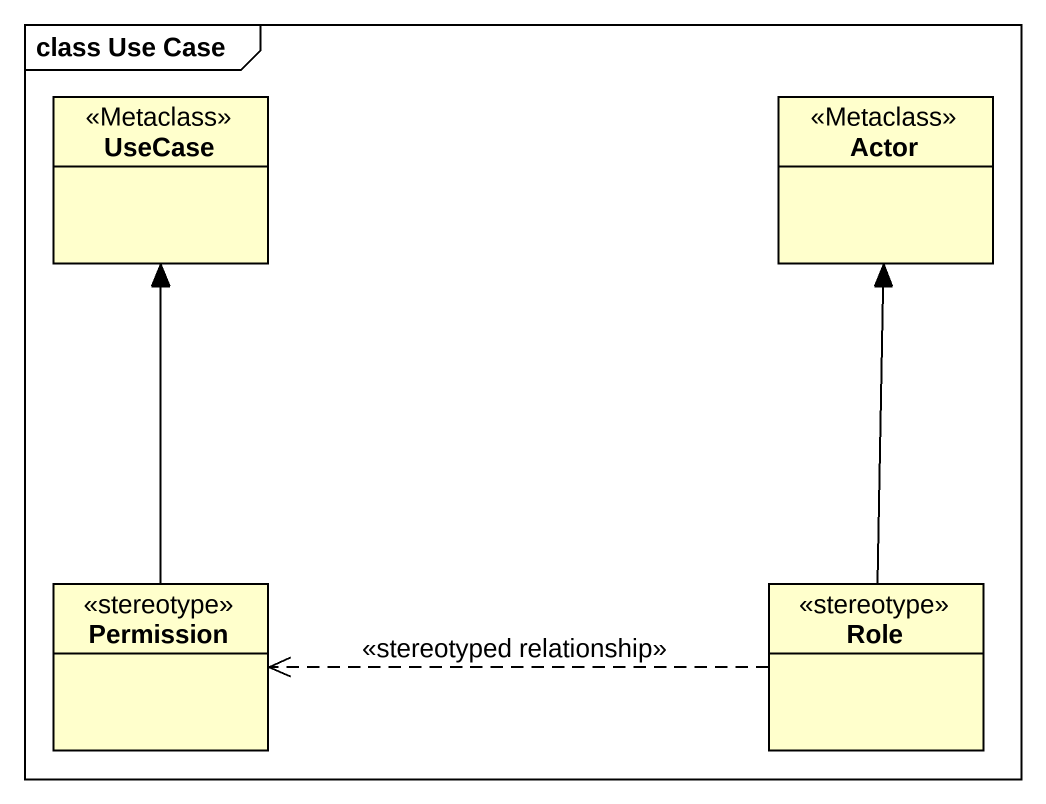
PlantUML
@startuml
mainframe class Use Case
hide circle
hide empty members
class "UseCase" as UseCase_ <<Metaclass>>
class "Actor" as Actor_ <<Metaclass>>
class Permission <<stereotype>>
class Role <<stereotype>>
Permission -up-> UseCase_
Role -up-> Actor_
Role .left.> Permission : <<stereotyped relationship>>
@enduml
